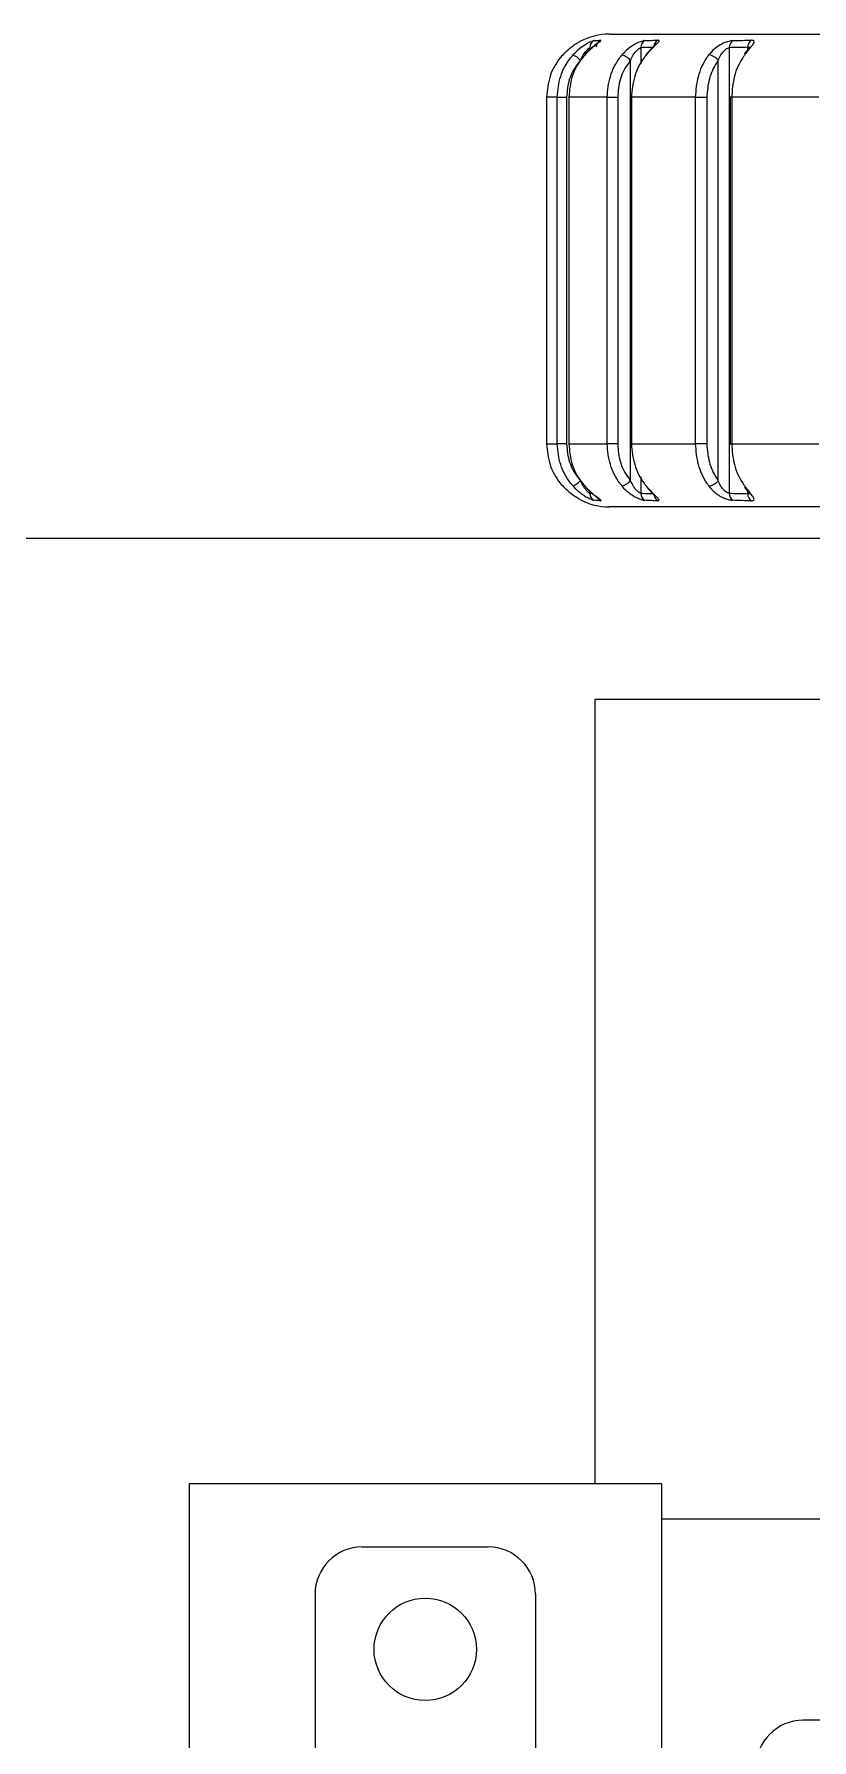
# Model space of a CAD drawing. Header units: millimetres. Extents: x -2889 to 8174, y 2447 to 8478.
# Drawn here: x 1604.84 to 1609.78, y 3402.79 to 3413.62 of the extents above; entities that cross this region are included whole.
import ezdxf

# ---------------------------------------------------------------- set-up
doc = ezdxf.new("R2010")
doc.units = ezdxf.units.MM

msp = doc.modelspace()

# ---------------------------------------------------------------- linework, layer by layer
at = {"color": 7, "linetype": 'Continuous', "lineweight": 25}
for p, q in [((1608.494, 3413.615), (1619.694, 3413.615)), ((1608.628, 3410.782), (1608.628, 3413.449)), ((1609.185, 3410.782), (1609.185, 3413.449)), ((1609.255, 3413.529), (1609.255, 3410.702)), ((1608.162, 3413.215), (1608.094, 3413.215)), ((1608.094, 3413.215), (1608.094, 3411.015)), ((1608.162, 3413.215), (1608.222, 3413.215)), ((1608.162, 3411.015), (1608.162, 3413.215)), ((1608.222, 3413.215), (1608.222, 3411.015)), ((1608.235, 3413.215), (1608.235, 3411.015)), ((1608.236, 3413.215), (1608.235, 3413.215)), ((1608.479, 3413.215), (1608.236, 3413.215)), ((1608.236, 3413.215), (1608.236, 3411.015)), ((1608.479, 3413.215), (1608.546, 3413.215)), ((1608.479, 3411.015), (1608.479, 3413.215)), ((1608.546, 3413.215), (1608.546, 3411.015)), ((1608.629, 3413.215), (1608.629, 3411.015)), ((1608.633, 3413.215), (1608.629, 3413.215)), ((1609.041, 3413.215), (1608.633, 3413.215)), ((1608.633, 3413.215), (1608.633, 3411.015)), ((1609.041, 3413.215), (1609.112, 3413.215)), ((1609.041, 3411.015), (1609.041, 3413.215)), ((1609.112, 3413.215), (1609.112, 3411.015)), ((1609.26, 3413.215), (1609.26, 3411.015)), ((1609.27, 3413.215), (1609.26, 3413.215)), ((1609.824, 3413.215), (1609.27, 3413.215)), ((1609.27, 3413.215), (1609.27, 3411.015)), ((1608.094, 3411.015), (1608.162, 3411.015)), ((1608.222, 3411.015), (1608.162, 3411.015)), ((1608.235, 3411.015), (1608.236, 3411.015)), ((1608.236, 3411.015), (1608.479, 3411.015)), ((1608.546, 3411.015), (1608.479, 3411.015)), ((1608.629, 3411.015), (1608.633, 3411.015)), ((1608.633, 3411.015), (1609.041, 3411.015)), ((1609.112, 3411.015), (1609.041, 3411.015)), ((1609.26, 3411.015), (1609.27, 3411.015)), ((1609.27, 3411.015), (1609.824, 3411.015)), ((1619.694, 3410.615), (1608.494, 3410.615)), ((1629.474, 3410.415), (1564.474, 3410.415)), ((1608.4, 3409.393), (1608.4, 3404.415)), ((1610.779, 3409.393), (1608.4, 3409.393)), ((1605.824, 3404.415), (1605.824, 3376.415)), ((1608.824, 3404.415), (1605.824, 3404.415)), ((1608.824, 3404.415), (1608.824, 3400.854)), ((1608.824, 3404.193), (1611.5, 3404.193)), ((1606.924, 3404.015), (1607.724, 3404.015)), ((1606.624, 3403.715), (1606.624, 3402.515)), ((1608.024, 3403.715), (1608.024, 3402.515)), ((1617.834, 3402.915), (1609.724, 3402.915))]:
    msp.add_line(p, q, dxfattribs=at)
at = {"color": 8, "linetype": 'Continuous', "lineweight": 25}
for p, q in [((1608.694, 3413.529), (1608.694, 3413.426)), ((1609.372, 3413.518), (1609.372, 3413.532)), ((1608.694, 3410.805), (1608.694, 3410.702)), ((1608.369, 3410.714), (1608.369, 3410.702)), ((1608.369, 3410.702), (1608.384, 3410.701)), ((1609.372, 3410.699), (1609.372, 3410.713))]:
    msp.add_line(p, q, dxfattribs=at)
at = {"color": 7, "linetype": 'Continuous', "lineweight": 25, "flags": 128}
msp.add_lwpolyline([(1608.733, 3410.738), (1608.734, 3410.736), (1608.738, 3410.736)], dxfattribs=at)
at = {"color": 7, "linetype": 'Continuous', "lineweight": 25}
msp.add_circle((1607.324, 3403.365), 0.325, dxfattribs=at)
for centre, radius, start, end in [((1608.494, 3413.215), 0.4, 90, 117.9537), ((1608.419, 3413.53), 0.0498, 117.258, 180.5731), ((1608.744, 3413.531), 0.0501, 120.0113, 181.624), ((1608.825, 3413.533), 0.0504, 118.9587, 181.1856), ((1609.306, 3413.532), 0.0514, 124.8726, 182.9477), ((1609.424, 3413.534), 0.0517, 123.7167, 182.3435), ((1608.207, 3413.354), 0.14, 42.7831, 66.636), ((1608.548, 3413.379), 0.106, 41.1359, 76.4853), ((1609.112, 3413.389), 0.0949, 39.7648, 82.6281), ((1609.36, 3413.483), 0.0122, 83.2621, 138.8497), ((1608.207, 3410.877), 0.14, 293.364, 317.2169), ((1608.548, 3410.852), 0.106, 283.5147, 318.8641), ((1609.112, 3410.842), 0.0949, 277.3719, 320.2352), ((1608.494, 3411.015), 0.4, 242.152, 270), ((1608.419, 3410.701), 0.0498, 179.4269, 242.742), ((1608.744, 3410.7), 0.0501, 178.376, 239.9887), ((1609.306, 3410.699), 0.0514, 177.0523, 235.1274), ((1609.36, 3410.748), 0.012, 219.0892, 276.933), ((1609.424, 3410.697), 0.0517, 177.6565, 236.2833), ((1606.924, 3403.715), 0.3, 90, 180), ((1607.724, 3403.715), 0.3, 0, 90), ((1609.724, 3402.615), 0.3, 90, 180)]:
    msp.add_arc(centre, radius, start, end, dxfattribs=at)
at = {"color": 8, "linetype": 'Continuous', "lineweight": 25}
for centre, radius, start, end in [((1608.46, 3413.533), 0.0492, 116.008, 146.2449), ((1608.46, 3410.698), 0.0491, 217.4215, 244.0034), ((1608.825, 3410.698), 0.0493, 187.5928, 241.5106)]:
    msp.add_arc(centre, radius, start, end, dxfattribs=at)
at = {"color": 7, "linetype": 'Continuous', "lineweight": 25}
for points, knots in [([(1608.208, 3413.495), (1608.209, 3413.496), (1608.223, 3413.51), (1608.247, 3413.531), (1608.279, 3413.553), (1608.299, 3413.565), (1608.305, 3413.568), (1608.306, 3413.569)], [0, 0, 0, 0, 0.023938, 0.421378, 0.692824, 0.936796, 1, 1, 1, 1]), ([(1608.396, 3413.574), (1608.394, 3413.574), (1608.389, 3413.573), (1608.379, 3413.568), (1608.362, 3413.561), (1608.339, 3413.548), (1608.299, 3413.521), (1608.276, 3413.497), (1608.262, 3413.483)], [0, 0, 0, 0, 0.092122, 0.262386, 0.269354, 0.484813, 0.707237, 1, 1, 1, 1]), ([(1608.412, 3413.535), (1608.412, 3413.537), (1608.412, 3413.544), (1608.416, 3413.552), (1608.421, 3413.559), (1608.423, 3413.562), (1608.425, 3413.563), (1608.424, 3413.563), (1608.422, 3413.561), (1608.415, 3413.556), (1608.402, 3413.546), (1608.378, 3413.525), (1608.354, 3413.505), (1608.341, 3413.489), (1608.338, 3413.485)], [0, 0, 0, 0, 0.0380638, 0.1011834, 0.1514944, 0.1855463, 0.2139282, 0.2484206, 0.2986927, 0.3762015, 0.4974218, 0.6771344, 0.9283241, 1, 1, 1, 1]), ([(1608.347, 3413.495), (1608.348, 3413.496), (1608.361, 3413.51), (1608.384, 3413.531), (1608.413, 3413.553), (1608.431, 3413.567), (1608.442, 3413.575), (1608.439, 3413.576), (1608.438, 3413.577)], [0, 0, 0, 0, 0.017221, 0.303134, 0.498408, 0.673919, 0.839322, 1, 1, 1, 1]), ([(1608.396, 3413.574), (1608.403, 3413.575), (1608.417, 3413.576), (1608.431, 3413.577), (1608.438, 3413.577)], [0, 0, 0, 0, 0.502163, 1, 1, 1, 1]), ([(1608.719, 3413.574), (1608.716, 3413.574), (1608.708, 3413.573), (1608.694, 3413.568), (1608.674, 3413.561), (1608.648, 3413.548), (1608.608, 3413.521), (1608.585, 3413.497), (1608.573, 3413.483)], [0, 0, 0, 0, 0.092122, 0.262386, 0.269354, 0.484813, 0.707237, 1, 1, 1, 1]), ([(1608.719, 3413.574), (1608.733, 3413.575), (1608.76, 3413.576), (1608.787, 3413.577), (1608.801, 3413.577)], [0, 0, 0, 0, 0.502163, 1, 1, 1, 1]), ([(1608.738, 3413.495), (1608.738, 3413.496), (1608.751, 3413.51), (1608.771, 3413.531), (1608.794, 3413.553), (1608.807, 3413.567), (1608.811, 3413.575), (1608.804, 3413.576), (1608.801, 3413.577)], [0, 0, 0, 0, 0.017221, 0.303134, 0.498408, 0.673919, 0.839322, 1, 1, 1, 1]), ([(1609.277, 3413.574), (1609.273, 3413.574), (1609.262, 3413.573), (1609.246, 3413.568), (1609.223, 3413.561), (1609.196, 3413.548), (1609.156, 3413.521), (1609.136, 3413.497), (1609.124, 3413.483)], [0, 0, 0, 0, 0.092122, 0.262386, 0.269354, 0.484813, 0.707237, 1, 1, 1, 1]), ([(1609.277, 3413.574), (1609.297, 3413.575), (1609.336, 3413.576), (1609.376, 3413.577), (1609.395, 3413.577)], [0, 0, 0, 0, 0.502163, 1, 1, 1, 1]), ([(1609.362, 3413.495), (1609.362, 3413.496), (1609.373, 3413.51), (1609.391, 3413.531), (1609.408, 3413.553), (1609.414, 3413.567), (1609.411, 3413.575), (1609.4, 3413.576), (1609.395, 3413.577)], [0, 0, 0, 0, 0.017221, 0.303134, 0.498408, 0.673919, 0.839322, 1, 1, 1, 1]), ([(1608.208, 3413.495), (1608.199, 3413.485), (1608.16, 3413.443), (1608.108, 3413.35), (1608.099, 3413.26), (1608.094, 3413.215)], [0, 0, 0, 0, 0.129122, 0.56456, 1, 1, 1, 1]), ([(1608.162, 3413.215), (1608.166, 3413.26), (1608.175, 3413.35), (1608.224, 3413.437), (1608.257, 3413.477), (1608.262, 3413.483)], [0, 0, 0, 0, 0.460321, 0.920593, 1, 1, 1, 1]), ([(1608.309, 3413.449), (1608.305, 3413.444), (1608.276, 3413.41), (1608.233, 3413.333), (1608.225, 3413.255), (1608.222, 3413.215)], [0, 0, 0, 0, 0.0794151, 0.5397016, 1, 1, 1, 1]), ([(1608.347, 3413.495), (1608.339, 3413.485), (1608.3, 3413.443), (1608.249, 3413.35), (1608.24, 3413.26), (1608.236, 3413.215)], [0, 0, 0, 0, 0.129122, 0.56456, 1, 1, 1, 1]), ([(1608.309, 3413.449), (1608.315, 3413.461), (1608.325, 3413.481), (1608.342, 3413.506), (1608.356, 3413.52), (1608.363, 3413.526), (1608.367, 3413.528), (1608.368, 3413.529), (1608.369, 3413.529)], [0, 0, 0, 0, 0.3364304, 0.5673538, 0.7688145, 0.881315, 0.9225605, 1, 1, 1, 1]), ([(1608.479, 3413.215), (1608.483, 3413.26), (1608.491, 3413.35), (1608.537, 3413.437), (1608.568, 3413.477), (1608.573, 3413.483)], [0, 0, 0, 0, 0.4603213, 0.9205933, 1, 1, 1, 1]), ([(1608.628, 3413.449), (1608.624, 3413.444), (1608.596, 3413.41), (1608.556, 3413.333), (1608.549, 3413.255), (1608.546, 3413.215)], [0, 0, 0, 0, 0.079415, 0.539702, 1, 1, 1, 1]), ([(1608.628, 3413.449), (1608.633, 3413.461), (1608.642, 3413.481), (1608.66, 3413.506), (1608.676, 3413.52), (1608.685, 3413.526), (1608.69, 3413.528), (1608.692, 3413.529), (1608.694, 3413.529)], [0, 0, 0, 0, 0.33643, 0.567354, 0.768814, 0.881315, 0.92256, 1, 1, 1, 1]), ([(1608.738, 3413.495), (1608.729, 3413.485), (1608.694, 3413.443), (1608.646, 3413.35), (1608.637, 3413.26), (1608.633, 3413.215)], [0, 0, 0, 0, 0.1291217, 0.5645604, 1, 1, 1, 1]), ([(1608.775, 3413.532), (1608.762, 3413.531), (1608.734, 3413.531), (1608.707, 3413.53), (1608.694, 3413.529)], [0, 0, 0, 0, 0.497895, 1, 1, 1, 1]), ([(1608.785, 3413.549), (1608.786, 3413.549), (1608.786, 3413.55), (1608.785, 3413.548), (1608.781, 3413.545), (1608.773, 3413.536), (1608.756, 3413.519), (1608.739, 3413.501), (1608.727, 3413.487), (1608.724, 3413.483)], [0, 0, 0, 0, 0.004227, 0.070623, 0.166868, 0.315231, 0.541887, 0.889456, 1, 1, 1, 1]), ([(1609.041, 3413.215), (1609.044, 3413.26), (1609.052, 3413.35), (1609.092, 3413.437), (1609.12, 3413.477), (1609.124, 3413.483)], [0, 0, 0, 0, 0.460321, 0.920593, 1, 1, 1, 1]), ([(1609.185, 3413.449), (1609.181, 3413.444), (1609.157, 3413.41), (1609.122, 3413.333), (1609.115, 3413.255), (1609.112, 3413.215)], [0, 0, 0, 0, 0.079415, 0.539702, 1, 1, 1, 1]), ([(1609.185, 3413.449), (1609.19, 3413.461), (1609.198, 3413.481), (1609.216, 3413.506), (1609.232, 3413.52), (1609.243, 3413.526), (1609.25, 3413.528), (1609.253, 3413.529), (1609.255, 3413.529)], [0, 0, 0, 0, 0.33643, 0.567354, 0.768814, 0.881315, 0.92256, 1, 1, 1, 1]), ([(1609.372, 3413.532), (1609.353, 3413.531), (1609.314, 3413.531), (1609.274, 3413.53), (1609.255, 3413.529)], [0, 0, 0, 0, 0.497895, 1, 1, 1, 1]), ([(1609.362, 3413.495), (1609.355, 3413.485), (1609.323, 3413.443), (1609.28, 3413.35), (1609.273, 3413.26), (1609.27, 3413.215)], [0, 0, 0, 0, 0.129122, 0.56456, 1, 1, 1, 1]), ([(1609.384, 3413.534), (1609.384, 3413.534), (1609.384, 3413.535), (1609.383, 3413.532), (1609.379, 3413.526), (1609.369, 3413.513), (1609.359, 3413.501), (1609.352, 3413.492), (1609.351, 3413.491)], [0, 0, 0, 0, 0.030554, 0.155348, 0.310894, 0.562184, 0.955221, 1, 1, 1, 1]), ([(1608.094, 3411.015), (1608.099, 3410.971), (1608.108, 3410.881), (1608.16, 3410.788), (1608.199, 3410.746), (1608.208, 3410.736)], [0, 0, 0, 0, 0.43544, 0.870878, 1, 1, 1, 1]), ([(1608.262, 3410.748), (1608.257, 3410.754), (1608.224, 3410.794), (1608.175, 3410.881), (1608.166, 3410.971), (1608.162, 3411.015)], [0, 0, 0, 0, 0.079407, 0.539679, 1, 1, 1, 1]), ([(1608.222, 3411.015), (1608.225, 3410.976), (1608.233, 3410.898), (1608.276, 3410.821), (1608.305, 3410.787), (1608.309, 3410.782)], [0, 0, 0, 0, 0.460298, 0.920585, 1, 1, 1, 1]), ([(1608.236, 3411.015), (1608.24, 3410.971), (1608.249, 3410.881), (1608.3, 3410.788), (1608.339, 3410.746), (1608.347, 3410.736)], [0, 0, 0, 0, 0.4354396, 0.8708783, 1, 1, 1, 1]), ([(1608.573, 3410.748), (1608.568, 3410.754), (1608.537, 3410.794), (1608.491, 3410.881), (1608.483, 3410.971), (1608.479, 3411.015)], [0, 0, 0, 0, 0.079407, 0.539679, 1, 1, 1, 1]), ([(1608.546, 3411.015), (1608.549, 3410.976), (1608.556, 3410.898), (1608.596, 3410.821), (1608.624, 3410.787), (1608.628, 3410.782)], [0, 0, 0, 0, 0.460298, 0.920585, 1, 1, 1, 1]), ([(1608.633, 3411.015), (1608.637, 3410.971), (1608.646, 3410.881), (1608.694, 3410.788), (1608.729, 3410.746), (1608.738, 3410.736)], [0, 0, 0, 0, 0.4354396, 0.8708783, 1, 1, 1, 1]), ([(1609.124, 3410.748), (1609.12, 3410.754), (1609.092, 3410.794), (1609.052, 3410.881), (1609.044, 3410.971), (1609.041, 3411.015)], [0, 0, 0, 0, 0.079407, 0.539679, 1, 1, 1, 1]), ([(1609.112, 3411.015), (1609.115, 3410.976), (1609.122, 3410.898), (1609.157, 3410.821), (1609.181, 3410.787), (1609.185, 3410.782)], [0, 0, 0, 0, 0.460298, 0.920585, 1, 1, 1, 1]), ([(1609.27, 3411.015), (1609.273, 3410.971), (1609.28, 3410.881), (1609.323, 3410.788), (1609.355, 3410.746), (1609.362, 3410.736)], [0, 0, 0, 0, 0.4354396, 0.8708783, 1, 1, 1, 1]), ([(1608.262, 3410.748), (1608.263, 3410.747), (1608.277, 3410.732), (1608.301, 3410.709), (1608.337, 3410.684), (1608.364, 3410.669), (1608.386, 3410.66), (1608.392, 3410.658), (1608.396, 3410.657)], [0, 0, 0, 0, 0.017352, 0.313761, 0.508689, 0.681484, 0.843326, 1, 1, 1, 1]), ([(1608.369, 3410.702), (1608.368, 3410.702), (1608.366, 3410.703), (1608.361, 3410.706), (1608.354, 3410.713), (1608.342, 3410.726), (1608.325, 3410.749), (1608.316, 3410.769), (1608.309, 3410.782)], [0, 0, 0, 0, 0.111827, 0.132687, 0.27523, 0.438994, 0.64076, 1, 1, 1, 1]), ([(1608.573, 3410.748), (1608.573, 3410.747), (1608.586, 3410.732), (1608.61, 3410.709), (1608.647, 3410.684), (1608.677, 3410.669), (1608.703, 3410.66), (1608.713, 3410.658), (1608.719, 3410.657)], [0, 0, 0, 0, 0.017352, 0.313761, 0.508689, 0.681484, 0.843326, 1, 1, 1, 1]), ([(1608.694, 3410.702), (1608.692, 3410.702), (1608.689, 3410.703), (1608.683, 3410.706), (1608.674, 3410.713), (1608.66, 3410.726), (1608.643, 3410.749), (1608.634, 3410.769), (1608.628, 3410.782)], [0, 0, 0, 0, 0.111827, 0.132687, 0.27523, 0.438994, 0.64076, 1, 1, 1, 1]), ([(1609.124, 3410.748), (1609.125, 3410.747), (1609.136, 3410.732), (1609.158, 3410.709), (1609.194, 3410.684), (1609.226, 3410.669), (1609.255, 3410.66), (1609.27, 3410.658), (1609.277, 3410.657)], [0, 0, 0, 0, 0.017352, 0.313761, 0.508689, 0.681484, 0.843326, 1, 1, 1, 1]), ([(1609.255, 3410.702), (1609.252, 3410.702), (1609.249, 3410.703), (1609.24, 3410.706), (1609.23, 3410.713), (1609.216, 3410.726), (1609.198, 3410.749), (1609.19, 3410.769), (1609.185, 3410.782)], [0, 0, 0, 0, 0.111827, 0.132687, 0.27523, 0.438994, 0.64076, 1, 1, 1, 1]), ([(1608.307, 3410.662), (1608.299, 3410.666), (1608.283, 3410.675), (1608.246, 3410.7), (1608.222, 3410.723), (1608.208, 3410.736)], [0, 0, 0, 0, 0.280286, 0.581743, 1, 1, 1, 1]), ([(1608.438, 3410.654), (1608.439, 3410.654), (1608.442, 3410.655), (1608.435, 3410.661), (1608.416, 3410.675), (1608.384, 3410.7), (1608.361, 3410.723), (1608.347, 3410.736)], [0, 0, 0, 0, 0.096023, 0.272505, 0.481898, 0.698908, 1, 1, 1, 1]), ([(1608.348, 3410.735), (1608.353, 3410.73), (1608.369, 3410.713), (1608.393, 3410.693), (1608.413, 3410.677), (1608.421, 3410.67), (1608.424, 3410.668), (1608.424, 3410.668), (1608.424, 3410.668)], [0, 0, 0, 0, 0.1637416, 0.5261205, 0.7557366, 0.8890286, 0.9778134, 1, 1, 1, 1]), ([(1608.438, 3410.654), (1608.431, 3410.654), (1608.417, 3410.655), (1608.403, 3410.656), (1608.396, 3410.657)], [0, 0, 0, 0, 0.497837, 1, 1, 1, 1]), ([(1608.801, 3410.654), (1608.787, 3410.654), (1608.76, 3410.655), (1608.733, 3410.656), (1608.719, 3410.657)], [0, 0, 0, 0, 0.497837, 1, 1, 1, 1]), ([(1608.733, 3410.738), (1608.738, 3410.732), (1608.746, 3410.723), (1608.753, 3410.715), (1608.756, 3410.712)], [0, 0, 0, 0, 0.61588, 1, 1, 1, 1]), ([(1608.801, 3410.654), (1608.803, 3410.654), (1608.809, 3410.655), (1608.809, 3410.661), (1608.797, 3410.675), (1608.771, 3410.7), (1608.75, 3410.723), (1608.738, 3410.736)], [0, 0, 0, 0, 0.0960234, 0.272505, 0.4818975, 0.6989082, 1, 1, 1, 1]), ([(1608.756, 3410.712), (1608.761, 3410.708), (1608.77, 3410.698), (1608.78, 3410.688), (1608.785, 3410.682), (1608.785, 3410.682), (1608.785, 3410.682)], [0, 0, 0, 0, 0.328307, 0.661118, 0.866821, 1, 1, 1, 1]), ([(1609.255, 3410.702), (1609.274, 3410.701), (1609.314, 3410.7), (1609.353, 3410.7), (1609.372, 3410.699)], [0, 0, 0, 0, 0.502105, 1, 1, 1, 1]), ([(1609.395, 3410.654), (1609.376, 3410.654), (1609.336, 3410.655), (1609.297, 3410.656), (1609.277, 3410.657)], [0, 0, 0, 0, 0.497837, 1, 1, 1, 1]), ([(1609.351, 3410.74), (1609.355, 3410.735), (1609.365, 3410.722), (1609.376, 3410.708), (1609.382, 3410.7), (1609.384, 3410.696), (1609.384, 3410.697), (1609.384, 3410.697)], [0, 0, 0, 0, 0.2667044, 0.6181123, 0.833697, 0.9713764, 1, 1, 1, 1]), ([(1609.395, 3410.654), (1609.399, 3410.654), (1609.408, 3410.655), (1609.415, 3410.661), (1609.409, 3410.675), (1609.391, 3410.7), (1609.373, 3410.723), (1609.362, 3410.736)], [0, 0, 0, 0, 0.0960234, 0.272505, 0.4818975, 0.6989082, 1, 1, 1, 1])]:
    msp.add_open_spline(points, degree=3, knots=knots, dxfattribs=at)
at = {"color": 8, "linetype": 'Continuous', "lineweight": 25}
for points, knots in [([(1609.372, 3413.532), (1609.375, 3413.531), (1609.377, 3413.531), (1609.379, 3413.529), (1609.38, 3413.528), (1609.38, 3413.528)], [0, 0, 0, 0, 0.675253, 0.805761, 1, 1, 1, 1]), ([(1608.694, 3410.702), (1608.707, 3410.701), (1608.732, 3410.7), (1608.757, 3410.7), (1608.769, 3410.699)], [0, 0, 0, 0, 0.545476, 1, 1, 1, 1]), ([(1609.38, 3410.703), (1609.38, 3410.702), (1609.379, 3410.701), (1609.376, 3410.7), (1609.374, 3410.7), (1609.372, 3410.699)], [0, 0, 0, 0, 0.291641, 0.517921, 1, 1, 1, 1])]:
    msp.add_open_spline(points, degree=3, knots=knots, dxfattribs=at)

doc.saveas('drawing.dxf')
